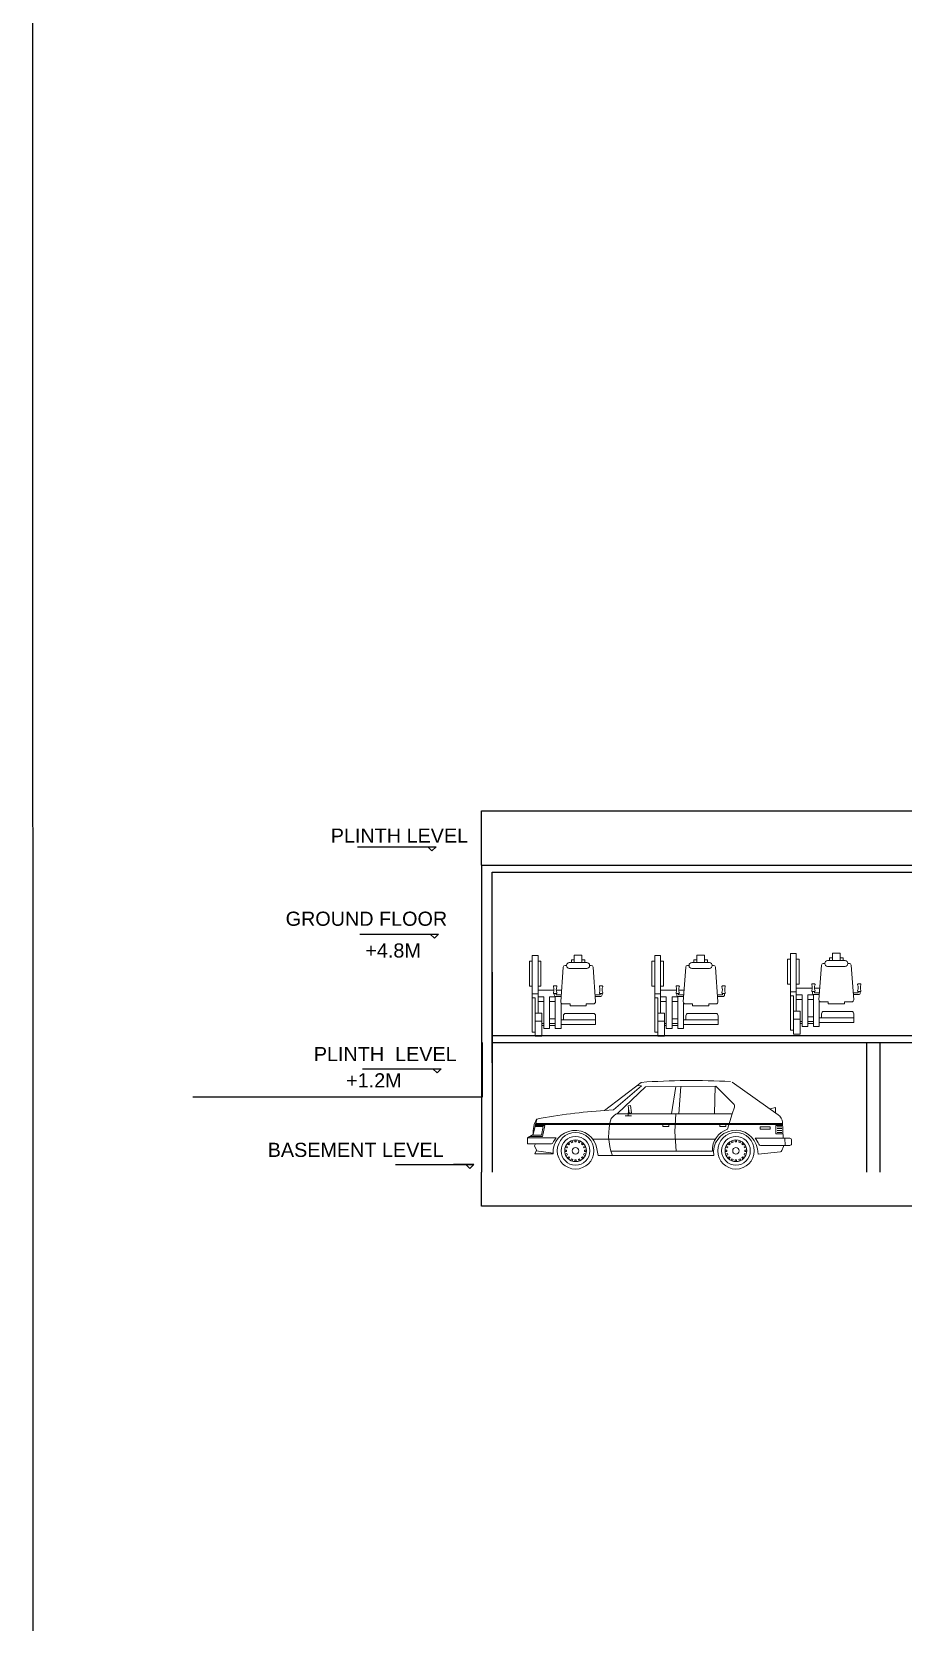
# Model space of a CAD drawing. Header units: millimetres. Extents: x 587797 to 2274247, y 1711 to 439204.
# Drawn here: x 850802 to 869972, y 229735 to 264733 of the extents above; entities that cross this region are included whole.
import ezdxf

# ---------------------------------------------------------------- set-up
doc = ezdxf.new("R2010")
doc.units = ezdxf.units.MM
doc.layers.add('finiture', color=7, linetype='Continuous', lineweight=20)
doc.styles.get("Standard").update_dxf_attribs({"font": 'arial.ttf'})

msp = doc.modelspace()

# ---------------------------------------------------------------- linework, layer by layer
for p, q in [((850802.154, 334727.085), (850828.337, 194738.007)), ((860698.06, 246391.185), (860698.06, 247591.185)), ((860698.06, 247591.185), (941078.06, 247591.185)), ((857966.765, 246796.754), (859696.265, 246796.754)), ((859601.765, 246712.254), (859515.265, 246796.754)), ((859696.265, 246796.754), (859601.765, 246712.254)), ((860698.06, 246391.185), (860698.06, 239641.185)), ((860708.06, 246391.185), (901928.06, 246391.185)), ((860928.06, 242641.185), (860928.06, 246241.185)), ((860928.06, 246241.185), (871003.761, 246241.185)), ((860928.06, 242041.185), (860928.06, 246241.185)), ((858017.06, 244875.747), (859746.56, 244875.747)), ((859658.177, 244785.272), (859565.56, 244875.747)), ((859746.56, 244875.747), (859658.177, 244785.272)), ((860928.06, 244041.185), (860928.06, 242041.185)), ((870928.06, 242641.185), (860928.06, 242641.185)), ((860708.06, 242491.185), (860708.06, 241291.185)), ((860928.06, 242491.185), (941078.06, 242491.185)), ((869168.669, 242491.185), (869168.669, 239641.185)), ((869468.669, 239641.185), (869468.669, 242491.185)), ((858075.346, 241914.493), (859804.846, 241914.493)), ((859716.462, 241824.018), (859623.846, 241914.493)), ((859804.846, 241914.493), (859716.462, 241824.018)), ((860928.06, 242041.185), (860928.06, 239641.185)), ((860708.06, 241291.185), (854346.121, 241291.185)), ((858800.079, 239806.67), (860529.579, 239806.67)), ((860529.579, 239806.67), (860081.56, 239806.67)), ((860348.579, 239806.67), (860529.579, 239806.67)), ((860441.196, 239716.194), (860348.579, 239806.67)), ((860529.579, 239806.67), (860441.196, 239716.194)), ((860698.06, 238891.185), (860698.06, 239641.185)), ((941078.06, 238891.185), (860698.06, 238891.185))]:
    msp.add_line(p, q)
at = {"layer": 'finiture'}
for p, q in [((861812.207, 244406.323), (861812.207, 242717.848)), ((861812.207, 244406.323), (861938.843, 244406.323)), ((861938.843, 244406.323), (861938.843, 243139.967)), ((862672.822, 244250.139), (862672.822, 244309.236)), ((862672.822, 244309.236), (862736.14, 244309.236)), ((862736.14, 244250.139), (862736.14, 244410.544)), ((862736.14, 244410.544), (862904.988, 244410.544)), ((862904.988, 244250.139), (862904.988, 244410.544)), ((862904.988, 244309.236), (862968.305, 244309.236)), ((862968.305, 244250.139), (862968.305, 244309.236)), ((864507.752, 244406.323), (864507.752, 242717.848)), ((864507.752, 244406.323), (864634.388, 244406.323)), ((864634.388, 244406.323), (864634.388, 243139.967)), ((865368.367, 244250.139), (865368.367, 244309.236)), ((865368.367, 244309.236), (865431.685, 244309.236)), ((865431.685, 244250.139), (865431.685, 244410.544)), ((865431.685, 244410.544), (865600.533, 244410.544)), ((865600.533, 244250.139), (865600.533, 244410.544)), ((865600.533, 244309.236), (865663.851, 244309.236)), ((865663.851, 244250.139), (865663.851, 244309.236)), ((867430.063, 243775.074), (867430.063, 244323.829)), ((867430.063, 244323.829), (867493.381, 244323.829)), ((867493.381, 244450.464), (867493.381, 242761.989)), ((867493.381, 244450.464), (867620.016, 244450.464)), ((867620.016, 244450.464), (867620.016, 243184.108)), ((867620.016, 244323.829), (867683.334, 244323.829)), ((867683.334, 243775.074), (867683.334, 244323.829)), ((868307.563, 244294.28), (868695.912, 244294.28)), ((868353.996, 244294.28), (868353.996, 244353.377)), ((868353.996, 244353.377), (868417.314, 244353.377)), ((868417.314, 244294.28), (868417.314, 244454.686)), ((868417.314, 244454.686), (868586.161, 244454.686)), ((868586.161, 244294.28), (868586.161, 244454.686)), ((868586.161, 244353.377), (868649.479, 244353.377)), ((868649.479, 244294.28), (868649.479, 244353.377)), ((861748.889, 243730.933), (861748.889, 244279.687)), ((861748.889, 244279.687), (861812.207, 244279.687)), ((861938.843, 244279.687), (862002.161, 244279.687)), ((862002.161, 243730.933), (862002.161, 244279.687)), ((862439.09, 243387.743), (862492.277, 244147.557)), ((862534.386, 244186.821), (862567.293, 244186.821)), ((862567.293, 244182.6), (862567.293, 244191.042)), ((862626.389, 244250.139), (863014.739, 244250.139)), ((862626.389, 244123.503), (863014.739, 244123.503)), ((863073.835, 244182.6), (863073.835, 244191.042)), ((863073.835, 244186.821), (863106.742, 244186.821)), ((863148.851, 244147.557), (863202.038, 243387.743)), ((864444.435, 243730.933), (864444.435, 244279.687)), ((864444.435, 244279.687), (864507.752, 244279.687)), ((864634.388, 244279.687), (864697.706, 244279.687)), ((864697.706, 243730.933), (864697.706, 244279.687)), ((865134.635, 243387.743), (865187.822, 244147.557)), ((865229.931, 244186.821), (865262.838, 244186.821)), ((865262.838, 244182.6), (865262.838, 244191.042)), ((865321.934, 244250.139), (865710.284, 244250.139)), ((865321.934, 244123.503), (865710.284, 244123.503)), ((865769.38, 244182.6), (865769.38, 244191.042)), ((865769.38, 244186.821), (865802.287, 244186.821)), ((865844.396, 244147.557), (865897.583, 243387.743)), ((868120.263, 243431.885), (868173.45, 244191.698)), ((868215.559, 244230.963), (868248.466, 244230.963)), ((868248.466, 244226.741), (868248.466, 244235.184)), ((868307.563, 244167.645), (868695.912, 244167.645)), ((868755.009, 244226.741), (868755.009, 244235.184)), ((868755.009, 244230.963), (868787.916, 244230.963)), ((868830.024, 244191.698), (868883.211, 243431.885)), ((861748.889, 243730.933), (861812.207, 243730.933)), ((861938.843, 243730.933), (862002.161, 243730.933)), ((861938.843, 243646.509), (862289.98, 243646.509)), ((862294.442, 243737.019), (862295.637, 243737.019)), ((862294.442, 243737.019), (862336.654, 243737.019)), ((862341.116, 243646.509), (862457.204, 243646.509)), ((863346.686, 243737.019), (863304.474, 243737.019)), ((863346.686, 243737.019), (863345.491, 243737.019)), ((864444.435, 243730.933), (864507.752, 243730.933)), ((864634.388, 243730.933), (864697.706, 243730.933)), ((864634.388, 243646.509), (864985.525, 243646.509)), ((864989.987, 243737.019), (864991.182, 243737.019)), ((864989.987, 243737.019), (865032.199, 243737.019)), ((865036.661, 243646.509), (865152.749, 243646.509)), ((866042.231, 243737.019), (866000.019, 243737.019)), ((866042.231, 243737.019), (866041.036, 243737.019)), ((867430.063, 243775.074), (867493.381, 243775.074)), ((867493.381, 243606.227), (867620.016, 243606.227)), ((867620.016, 243775.074), (867683.334, 243775.074)), ((867620.016, 243690.651), (867971.154, 243690.651)), ((867975.616, 243781.161), (867976.81, 243781.161)), ((867975.616, 243781.161), (868017.827, 243781.161)), ((867975.616, 243612.355), (868017.827, 243612.355)), ((867975.616, 243587.616), (867975.616, 243612.355)), ((867975.616, 243612.313), (867976.81, 243612.313)), ((868017.827, 243587.616), (868017.827, 243612.355)), ((868128.21, 243587.616), (868017.827, 243587.616)), ((868022.289, 243690.651), (868138.377, 243690.651)), ((868875.265, 243587.616), (868985.647, 243587.616)), ((869027.859, 243781.161), (868985.647, 243781.161)), ((869027.859, 243612.355), (868985.647, 243612.355)), ((868985.647, 243587.616), (868985.647, 243612.355)), ((869027.859, 243781.161), (869026.664, 243781.161)), ((869027.859, 243612.313), (869026.664, 243612.313)), ((869027.859, 243587.616), (869027.859, 243612.355)), ((861812.207, 243562.085), (861938.843, 243562.085)), ((861812.207, 243477.662), (861875.525, 243477.662)), ((861875.525, 242633.424), (861875.525, 243477.662)), ((861938.843, 243494.546), (862065.478, 243494.546)), ((861938.843, 243393.238), (862065.478, 243393.238)), ((862065.478, 243494.546), (862065.478, 242802.272)), ((862192.114, 243494.546), (862192.114, 242802.272)), ((862192.114, 243494.546), (862318.75, 243494.546)), ((862192.114, 243393.238), (862318.75, 243393.238)), ((862294.442, 243568.214), (862336.654, 243568.214)), ((862294.442, 243543.474), (862294.442, 243568.214)), ((862294.442, 243568.172), (862295.637, 243568.172)), ((862318.75, 243494.546), (862318.75, 242802.272)), ((862336.654, 243543.474), (862336.654, 243568.214)), ((862447.036, 243543.474), (862336.654, 243543.474)), ((862447.036, 243501.262), (862336.654, 243501.262)), ((862445.385, 243362.452), (862445.385, 242802.272)), ((862481.199, 243342.584), (862642.767, 243342.584)), ((862642.767, 243300.372), (862642.767, 243342.584)), ((862642.767, 243300.372), (862998.361, 243300.372)), ((862998.361, 243342.584), (863159.929, 243342.584)), ((862998.361, 243300.372), (862998.361, 243342.584)), ((863194.092, 243543.474), (863304.474, 243543.474)), ((863194.092, 243501.262), (863304.474, 243501.262)), ((863346.686, 243568.214), (863304.474, 243568.214)), ((863304.474, 243543.474), (863304.474, 243568.214)), ((863346.686, 243568.172), (863345.491, 243568.172)), ((863346.686, 243543.474), (863346.686, 243568.214)), ((864507.752, 243562.085), (864634.388, 243562.085)), ((864507.752, 243477.662), (864571.07, 243477.662)), ((864571.07, 242633.424), (864571.07, 243477.662)), ((864634.388, 243494.546), (864761.024, 243494.546)), ((864634.388, 243393.238), (864761.024, 243393.238)), ((864761.024, 243494.546), (864761.024, 242802.272)), ((864887.659, 243494.546), (864887.659, 242802.272)), ((864887.659, 243494.546), (865014.295, 243494.546)), ((864887.659, 243393.238), (865014.295, 243393.238)), ((864989.987, 243568.214), (865032.199, 243568.214)), ((864989.987, 243543.474), (864989.987, 243568.214)), ((864989.987, 243568.172), (864991.182, 243568.172)), ((865014.295, 243494.546), (865014.295, 242802.272)), ((865032.199, 243543.474), (865032.199, 243568.214)), ((865142.581, 243543.474), (865032.199, 243543.474)), ((865142.581, 243501.262), (865032.199, 243501.262)), ((865140.93, 243362.452), (865140.93, 242802.272)), ((865176.744, 243342.584), (865338.312, 243342.584)), ((865338.312, 243300.372), (865338.312, 243342.584)), ((865338.312, 243300.372), (865693.906, 243300.372)), ((865693.906, 243342.584), (865855.474, 243342.584)), ((865693.906, 243300.372), (865693.906, 243342.584)), ((865889.637, 243543.474), (866000.019, 243543.474)), ((865889.637, 243501.262), (866000.019, 243501.262)), ((866042.231, 243568.214), (866000.019, 243568.214)), ((866000.019, 243543.474), (866000.019, 243568.214)), ((866042.231, 243568.172), (866041.036, 243568.172)), ((866042.231, 243543.474), (866042.231, 243568.214)), ((867493.381, 243521.803), (867556.699, 243521.803)), ((867556.699, 242677.566), (867556.699, 243521.803)), ((867620.016, 243538.688), (867746.652, 243538.688)), ((867620.016, 243437.379), (867746.652, 243437.379)), ((867746.652, 243538.688), (867746.652, 242846.413)), ((867873.288, 243538.688), (867873.288, 242846.413)), ((867873.288, 243538.688), (867999.923, 243538.688)), ((867873.288, 243437.379), (867999.923, 243437.379)), ((867999.923, 243538.688), (867999.923, 242846.413)), ((868128.21, 243545.404), (868017.827, 243545.404)), ((868126.559, 243406.593), (868126.559, 242846.413)), ((868162.372, 243386.725), (868323.94, 243386.725)), ((868323.94, 243344.513), (868323.94, 243386.725)), ((868323.94, 243344.513), (868679.534, 243344.513)), ((868679.534, 243386.725), (868841.103, 243386.725)), ((868679.534, 243344.513), (868679.534, 243386.725)), ((868875.265, 243545.404), (868985.647, 243545.404)), ((861875.525, 243139.967), (862023.267, 243139.967)), ((861875.525, 242963.629), (862023.267, 242963.629)), ((862023.267, 243139.967), (862023.267, 242633.424)), ((862023.267, 242907.801), (862065.478, 242907.801)), ((862192.114, 243009.11), (862318.75, 243009.11)), ((862192.114, 242907.801), (862318.75, 242907.801)), ((862445.385, 242988.004), (863205.199, 242988.004)), ((862445.385, 242886.695), (863205.199, 242886.695)), ((862496.04, 243080.87), (862496.04, 242988.004)), ((862546.694, 243131.524), (863154.545, 243131.524)), ((863205.199, 243080.87), (863205.199, 242886.695)), ((864571.07, 243139.967), (864718.812, 243139.967)), ((864571.07, 242963.629), (864718.812, 242963.629)), ((864718.812, 243139.967), (864718.812, 242633.424)), ((864718.812, 242907.801), (864761.024, 242907.801)), ((864887.659, 243009.11), (865014.295, 243009.11)), ((864887.659, 242907.801), (865014.295, 242907.801)), ((865140.93, 242988.004), (865900.744, 242988.004)), ((865140.93, 242886.695), (865900.744, 242886.695)), ((865191.585, 243080.87), (865191.585, 242988.004)), ((865242.239, 243131.524), (865850.09, 243131.524)), ((865900.744, 243080.87), (865900.744, 242886.695)), ((867556.699, 243184.108), (867704.44, 243184.108)), ((867556.699, 243007.771), (867704.44, 243007.771)), ((867704.44, 243184.108), (867704.44, 242677.566)), ((867704.44, 242951.943), (867746.652, 242951.943)), ((867704.44, 242909.731), (867746.652, 242909.731)), ((867873.288, 243053.251), (867999.923, 243053.251)), ((867873.288, 242951.943), (867999.923, 242951.943)), ((867873.288, 242909.731), (867999.923, 242909.731)), ((868126.559, 243032.145), (868886.373, 243032.145)), ((868126.559, 242930.837), (868886.373, 242930.837)), ((868177.213, 243125.012), (868177.213, 243032.145)), ((868227.867, 243175.666), (868835.718, 243175.666)), ((868886.373, 243125.012), (868886.373, 242930.837)), ((861812.207, 242717.848), (861875.525, 242717.848)), ((861875.525, 242633.424), (862023.267, 242633.424)), ((862023.267, 242865.59), (862065.478, 242865.59)), ((862065.478, 242802.272), (862192.114, 242802.272)), ((862192.114, 242865.59), (862318.75, 242865.59)), ((862318.75, 242802.272), (862445.385, 242802.272)), ((864507.752, 242717.848), (864571.07, 242717.848)), ((864571.07, 242633.424), (864718.812, 242633.424)), ((864718.812, 242865.59), (864761.024, 242865.59)), ((864761.024, 242802.272), (864887.659, 242802.272)), ((864887.659, 242865.59), (865014.295, 242865.59)), ((865014.295, 242802.272), (865140.93, 242802.272)), ((867493.381, 242761.989), (867556.699, 242761.989)), ((867556.699, 242677.566), (867704.44, 242677.566)), ((867746.652, 242846.413), (867873.288, 242846.413)), ((867999.923, 242846.413), (868126.559, 242846.413)), ((864206.934, 241614.335), (863403.569, 240995.726)), ((863599.628, 241010.507), (864213.02, 241535.65)), ((864300.834, 241516.957), (863692.224, 240934.865)), ((864213.02, 241535.65), (864122.163, 241549.127)), ((865851.92, 241530.868), (864300.834, 241516.957)), ((864967.697, 241523.043), (864876.405, 240921.389)), ((865077.681, 241523.913), (865038.991, 240921.389)), ((865836.705, 241530.868), (865821.924, 240921.389)), ((866242.3, 241143.532), (865851.92, 241530.868)), ((867225.639, 240900.522), (866211, 241618.247)), ((861912.04, 240806.188), (861831.182, 240466.67)), ((863403.569, 240995.726), (863599.628, 241010.507)), ((863668.314, 240921.389), (866207.957, 240921.389)), ((863853.071, 240876.613), (863993.921, 240876.613)), ((863973.489, 241108.319), (863920.887, 241101.364)), ((863943.493, 240933.561), (863920.887, 241101.364)), ((863932.19, 241017.462), (863923.496, 240876.613)), ((863995.66, 240940.517), (863943.493, 240933.561)), ((863995.66, 240940.517), (863973.489, 241108.319)), ((864968.131, 240921.389), (864951.177, 240533.618)), ((866207.957, 240921.389), (866110.144, 240581.872)), ((866207.957, 240921.389), (866259.254, 241069.629)), ((867038.275, 241033.112), (867165.648, 241060.935)), ((867165.648, 241060.935), (867166.083, 240942.69)), ((867166.083, 240948.776), (867166.083, 240948.776)), ((861831.182, 240466.67), (861707.286, 240392.768)), ((862012.895, 240454.064), (861810.315, 240454.064)), ((861872.915, 240640.994), (862050.716, 240640.994)), ((861878.566, 240664.903), (862085.494, 240664.903)), ((861883.348, 240710.984), (867316.931, 240710.984)), ((861883.348, 240684.901), (867318.235, 240684.901)), ((862050.716, 240640.994), (862012.895, 240454.064)), ((862085.494, 240664.903), (862037.24, 240422.764)), ((864682.954, 240645.341), (864682.954, 240684.901)), ((864815.544, 240645.341), (864682.954, 240645.341)), ((864815.544, 240684.901), (864815.544, 240645.341)), ((864951.177, 240533.618), (864977.26, 240104.113)), ((865937.125, 240645.341), (865937.125, 240684.901)), ((866069.281, 240645.341), (865937.125, 240645.341)), ((866069.281, 240684.901), (866069.281, 240645.341)), ((867046.969, 240634.473), (866829.174, 240634.473)), ((866829.174, 240634.473), (866829.174, 240587.958)), ((866829.174, 240587.958), (867047.404, 240587.958)), ((867047.404, 240587.958), (867046.969, 240634.473)), ((867167.822, 240662.295), (867167.822, 240480.147)), ((867319.105, 240662.295), (867167.822, 240662.295)), ((867167.822, 240480.147), (867327.364, 240480.147)), ((867202.164, 240634.473), (867302.15, 240634.473)), ((867202.164, 240598.391), (867302.15, 240598.391)), ((867202.164, 240557.962), (867302.15, 240557.962)), ((867202.164, 240512.316), (867302.15, 240512.316)), ((867331.277, 240384.943), (867315.627, 240735.763)), ((862340.675, 240392.768), (861707.286, 240392.768)), ((861707.286, 240392.768), (861707.286, 240260.178)), ((861707.286, 240260.178), (862235.038, 240260.178)), ((862037.24, 240422.764), (861758.149, 240422.764)), ((861884.218, 240260.178), (861859.873, 240214.967)), ((861859.873, 240214.967), (861907.258, 240124.11)), ((861907.258, 240124.11), (861869.437, 240044.556)), ((862270.685, 240054.12), (861899.868, 240108.46)), ((862525.867, 240123.675), (862565.861, 240123.675)), ((862525.867, 240093.679), (862565.861, 240093.679)), ((862538.039, 240185.84), (862574.99, 240170.625)), ((862549.776, 240213.663), (862586.728, 240198.447)), ((862565.861, 240093.679), (862565.861, 240123.675)), ((862574.99, 240170.625), (862586.728, 240198.447)), ((862584.989, 240266.699), (862613.246, 240238.442)), ((862606.29, 240288), (862634.547, 240259.743)), ((862613.246, 240238.442), (862634.547, 240259.743)), ((862658.891, 240323.212), (862674.107, 240286.261)), ((862674.107, 240286.261), (862701.929, 240297.564)), ((862686.713, 240334.515), (862701.929, 240297.564)), ((862748.879, 240347.122), (862748.879, 240307.128)), ((862748.879, 240307.128), (862779.309, 240307.128)), ((862779.309, 240347.122), (862779.309, 240307.128)), ((862841.474, 240334.515), (862825.824, 240297.564)), ((862825.824, 240297.564), (862854.081, 240286.261)), ((862869.296, 240323.212), (862854.081, 240286.261)), ((862921.898, 240288), (862893.641, 240259.743)), ((862893.641, 240259.743), (862914.942, 240238.442)), ((862943.199, 240266.699), (862914.942, 240238.442)), ((862978.412, 240213.663), (862941.46, 240198.447)), ((862941.46, 240198.447), (862953.198, 240170.625)), ((862990.149, 240185.84), (862953.198, 240170.625)), ((863002.321, 240123.675), (862962.327, 240123.675)), ((862962.327, 240123.675), (862962.327, 240093.679)), ((863002.321, 240093.679), (862962.327, 240093.679)), ((863145.779, 240363.207), (865839.748, 240363.207)), ((863260.98, 240001.519), (863234.897, 240154.975)), ((863543.115, 240104.113), (865775.409, 240104.113)), ((866054.935, 240123.675), (866094.929, 240123.675)), ((866054.935, 240093.679), (866094.929, 240093.679)), ((866067.107, 240185.84), (866104.058, 240170.625)), ((866078.844, 240213.663), (866115.796, 240198.447)), ((866094.929, 240093.679), (866094.929, 240123.675)), ((866104.058, 240170.625), (866115.796, 240198.447)), ((866114.057, 240266.699), (866142.314, 240238.442)), ((866135.358, 240288), (866163.615, 240259.743)), ((866142.314, 240238.442), (866163.615, 240259.743)), ((866187.96, 240323.212), (866203.175, 240286.261)), ((866203.175, 240286.261), (866231.432, 240297.564)), ((866215.782, 240334.515), (866231.432, 240297.564)), ((866277.947, 240347.122), (866277.947, 240307.128)), ((866277.947, 240307.128), (866308.377, 240307.128)), ((866308.377, 240347.122), (866308.377, 240307.128)), ((866370.543, 240334.515), (866355.327, 240297.564)), ((866355.327, 240297.564), (866383.149, 240286.261)), ((866398.365, 240323.212), (866383.149, 240286.261)), ((866450.966, 240288), (866422.709, 240259.743)), ((866422.709, 240259.743), (866444.01, 240238.442)), ((866472.702, 240266.699), (866444.01, 240238.442)), ((866507.48, 240213.663), (866470.528, 240198.447)), ((866470.528, 240198.447), (866482.266, 240170.625)), ((866519.217, 240185.84), (866482.266, 240170.625)), ((866491.395, 240123.675), (866491.395, 240093.679)), ((866531.824, 240123.675), (866491.395, 240123.675)), ((866531.824, 240093.679), (866491.395, 240093.679)), ((866717.45, 240384.943), (867480.386, 240384.943)), ((866784.397, 240035.862), (866763.965, 240154.975)), ((866784.397, 240035.862), (867272.155, 240088.463)), ((866830.043, 240228.443), (867482.125, 240228.443)), ((867301.716, 240111.503), (867336.493, 240202.795)), ((867338.667, 240217.14), (867338.232, 240228.443)), ((867374.749, 240228.443), (867367.793, 240384.943)), ((867517.772, 240264.525), (867516.033, 240349.73)), ((861869.437, 240044.556), (862271.12, 240044.556)), ((862538.039, 240031.514), (862574.99, 240046.73)), ((862549.776, 240003.257), (862586.728, 240018.907)), ((862586.728, 240018.907), (862574.99, 240046.73)), ((862584.989, 239950.656), (862613.246, 239978.913)), ((862606.29, 239929.355), (862634.547, 239957.612)), ((862634.547, 239957.612), (862613.246, 239978.913)), ((862658.891, 239894.142), (862674.107, 239931.094)), ((862701.929, 239919.791), (862674.107, 239931.094)), ((862686.713, 239882.84), (862701.929, 239919.791)), ((862748.879, 239870.233), (862748.879, 239910.227)), ((862779.309, 239910.227), (862748.879, 239910.227)), ((862779.309, 239870.233), (862779.309, 239910.227)), ((862854.081, 239931.094), (862825.824, 239919.791)), ((862841.474, 239882.84), (862825.824, 239919.791)), ((862869.296, 239894.142), (862854.081, 239931.094)), ((862914.942, 239978.913), (862893.641, 239957.612)), ((862921.898, 239929.355), (862893.641, 239957.612)), ((862943.199, 239950.656), (862914.942, 239978.913)), ((862953.198, 240046.73), (862941.46, 240018.907)), ((862978.412, 240003.257), (862941.46, 240018.907)), ((862990.149, 240031.514), (862953.198, 240046.73)), ((863260.98, 240001.519), (865804.535, 240001.519)), ((866067.107, 240031.514), (866104.058, 240046.73)), ((866078.844, 240003.257), (866115.796, 240018.907)), ((866115.796, 240018.907), (866104.058, 240046.73)), ((866114.057, 239950.656), (866142.314, 239978.913)), ((866135.358, 239929.355), (866163.615, 239957.612)), ((866163.615, 239957.612), (866142.314, 239978.913)), ((866187.96, 239894.142), (866203.175, 239931.094)), ((866231.432, 239919.791), (866203.175, 239931.094)), ((866215.782, 239882.84), (866231.432, 239919.791)), ((866308.377, 239910.227), (866277.947, 239910.227)), ((866277.947, 239870.233), (866277.947, 239910.227)), ((866308.377, 239870.233), (866308.377, 239910.227)), ((866383.149, 239931.094), (866355.327, 239919.791)), ((866370.543, 239882.84), (866355.327, 239919.791)), ((866398.365, 239894.142), (866383.149, 239931.094)), ((866444.01, 239978.913), (866422.709, 239957.612)), ((866450.966, 239929.355), (866422.709, 239957.612)), ((866472.702, 239950.656), (866444.01, 239978.913)), ((866482.266, 240046.73), (866470.528, 240018.907)), ((866507.48, 240003.257), (866470.528, 240018.907)), ((866519.217, 240031.514), (866482.266, 240046.73))]:
    msp.add_line(p, q, dxfattribs=at)
for centre, radius in [((862764.094, 240108.46), 401.683), ((866293.162, 240108.46), 401.683), ((862764.094, 240108.46), 316.042), ((862764.094, 240108.46), 238.227), ((862764.094, 240108.46), 71.729), ((866293.162, 240108.46), 316.477), ((866293.162, 240108.46), 238.662), ((866293.162, 240108.46), 238.662), ((866293.162, 240108.46), 71.729)]:
    msp.add_circle(centre, radius, dxfattribs=at)
for centre, radius, start, end in [((868307.563, 244235.184), 59.097, 90, 180), ((868695.912, 244235.184), 59.097, 0, 90), ((862534.386, 244144.609), 42.212, 90, 175.9958271), ((862626.389, 244191.042), 59.097, 90, 180), ((862626.389, 244182.6), 59.097, 180, 270), ((863014.739, 244191.042), 59.097, 0, 90), ((863014.739, 244182.6), 59.097, 270, 0), ((863106.742, 244144.609), 42.212, 4.0041729, 90), ((865229.931, 244144.609), 42.212, 90, 175.9958271), ((865321.934, 244191.042), 59.097, 90, 180), ((865321.934, 244182.6), 59.097, 180, 270), ((865710.284, 244191.042), 59.097, 0, 90), ((865710.284, 244182.6), 59.097, 270, 0), ((865802.287, 244144.609), 42.212, 4.0041729, 90), ((868215.559, 244188.751), 42.212, 90, 175.9958271), ((868307.563, 244226.741), 59.097, 180, 270), ((868695.912, 244226.741), 59.097, 270, 0), ((868787.916, 244188.751), 42.212, 4.0041729, 90), ((862295.637, 243720.134), 16.885, 90, 199.0385697), ((862295.637, 243585.056), 16.885, 160.9614303, 265.9419101), ((862099.918, 243652.595), 190.16, 340.9614303, 19.0385697), ((862335.459, 243720.134), 16.885, 340.9614303, 90), ((862335.459, 243585.056), 16.885, 274.0580899, 19.0385697), ((862531.178, 243652.595), 190.16, 160.9614303, 199.0385697), ((863305.669, 243720.134), 16.885, 90, 199.0385697), ((863305.669, 243585.056), 16.885, 160.9614303, 265.9419101), ((863109.949, 243652.595), 190.16, 340.9614303, 19.0385697), ((863345.491, 243720.134), 16.885, 340.9614303, 90), ((863345.491, 243585.056), 16.885, 274.0580899, 19.0385697), ((863541.21, 243652.595), 190.16, 160.9614303, 199.0385697), ((864991.182, 243720.134), 16.885, 90, 199.0385697), ((864991.182, 243585.056), 16.885, 160.9614303, 265.9419101), ((864795.463, 243652.595), 190.16, 340.9614303, 19.0385697), ((865031.004, 243720.134), 16.885, 340.9614303, 90), ((865031.004, 243585.056), 16.885, 274.0580899, 19.0385697), ((865226.724, 243652.595), 190.16, 160.9614303, 199.0385697), ((866001.214, 243720.134), 16.885, 90, 199.0385697), ((866001.214, 243585.056), 16.885, 160.9614303, 265.9419101), ((865805.494, 243652.595), 190.16, 340.9614303, 19.0385697), ((866041.036, 243720.134), 16.885, 340.9614303, 90), ((866041.036, 243585.056), 16.885, 274.0580899, 19.0385697), ((866236.755, 243652.595), 190.16, 160.9614303, 199.0385697), ((867976.81, 243764.276), 16.885, 90, 199.0385697), ((867976.81, 243629.198), 16.885, 160.9614303, 265.9419101), ((867781.091, 243696.737), 190.16, 340.9614303, 19.0385697), ((868017.827, 243587.616), 42.212, 180, 270), ((868016.633, 243764.276), 16.885, 340.9614303, 90), ((868016.633, 243629.198), 16.885, 274.0580899, 19.0385697), ((868212.352, 243696.737), 190.16, 160.9614303, 199.0385697), ((868986.842, 243764.276), 16.885, 90, 199.0385697), ((868986.842, 243629.198), 16.885, 160.9614303, 265.9419101), ((868791.123, 243696.737), 190.16, 340.9614303, 19.0385697), ((868985.647, 243587.616), 42.212, 270, 0), ((869026.664, 243764.276), 16.885, 340.9614303, 90), ((869026.664, 243629.198), 16.885, 274.0580899, 19.0385697), ((869222.384, 243696.737), 190.16, 160.9614303, 199.0385697), ((862336.654, 243543.474), 42.212, 180, 270), ((862481.199, 243384.796), 42.212, 175.9958271, 270), ((863159.929, 243384.796), 42.212, 270, 4.0041729), ((863304.474, 243543.474), 42.212, 270, 0), ((865032.199, 243543.474), 42.212, 180, 270), ((865176.744, 243384.796), 42.212, 175.9958271, 270), ((865855.474, 243384.796), 42.212, 270, 4.0041729), ((866000.019, 243543.474), 42.212, 270, 0), ((868162.372, 243428.937), 42.212, 175.9958271, 270), ((868841.103, 243428.937), 42.212, 270, 4.0041729), ((862546.694, 243080.87), 50.654, 90, 180), ((863154.545, 243080.87), 50.654, 0, 90), ((865242.239, 243080.87), 50.654, 90, 180), ((865850.09, 243080.87), 50.654, 0, 90), ((868227.867, 243125.012), 50.654, 90, 180), ((868835.718, 243125.012), 50.654, 0, 90), ((865326.129, 225863.617), 15790.431, 86.923409, 94.064423), ((866192.238, 241093.151), 71.024, 340.659607, 45.181866), ((862393.267, 240512.193), 563.926, 148.578156, 184.630249), ((864190.935, 228836.348), 12184.844, 93.704948, 100.779335), ((864704.933, 240452.493), 1213.112, 162.51123, 201.823593), ((863908.791, 240522.24), 466.006, 117.692719, 140.754425), ((867105.243, 240727.811), 210.534, 2.16463, 55.119839), ((862756.054, 240073.183), 485.778, 9.693307, 183.378372), ((866258.888, 240121.512), 483.793, 107.905869, 182.061096), ((866285.022, 240073.424), 485.837, 9.663206, 188.511276), ((862234.847, 240296.019), 35.841, 270.304718, 334.537354), ((862686.784, 240085.912), 462.549, 138.440201, 155.107117), ((866341.232, 240070.83), 490.109, 21.574547, 39.859261), ((866829.797, 240263.53), 35.088, 200.837372, 270.402069), ((867267.463, 240124.966), 36.803, 277.323486, 338.542725), ((867299.509, 240215.736), 39.184, 340.714569, 2.054153), ((867479.646, 240348.544), 36.406, 1.867292, 88.835602), ((867482.868, 240263.358), 34.923, 268.780579, 1.914377)]:
    msp.add_arc(centre, radius, start, end, dxfattribs=at)

# ---------------------------------------------------------------- texts
for s, p in [('PLINTH LEVEL', (857378.265, 246888.754)), ('GROUND FLOOR', (856386.56, 245059.747)), ('+4.8M', (858139.56, 244361.247)), ('PLINTH  LEVEL', (857005.846, 242081.493)), ('+1.2M', (857717.346, 241502.993)), ('BASEMENT LEVEL', (855991.776, 239973.67))]:
    msp.add_text(s, height=311.5).set_placement(p)

doc.saveas('drawing.dxf')
